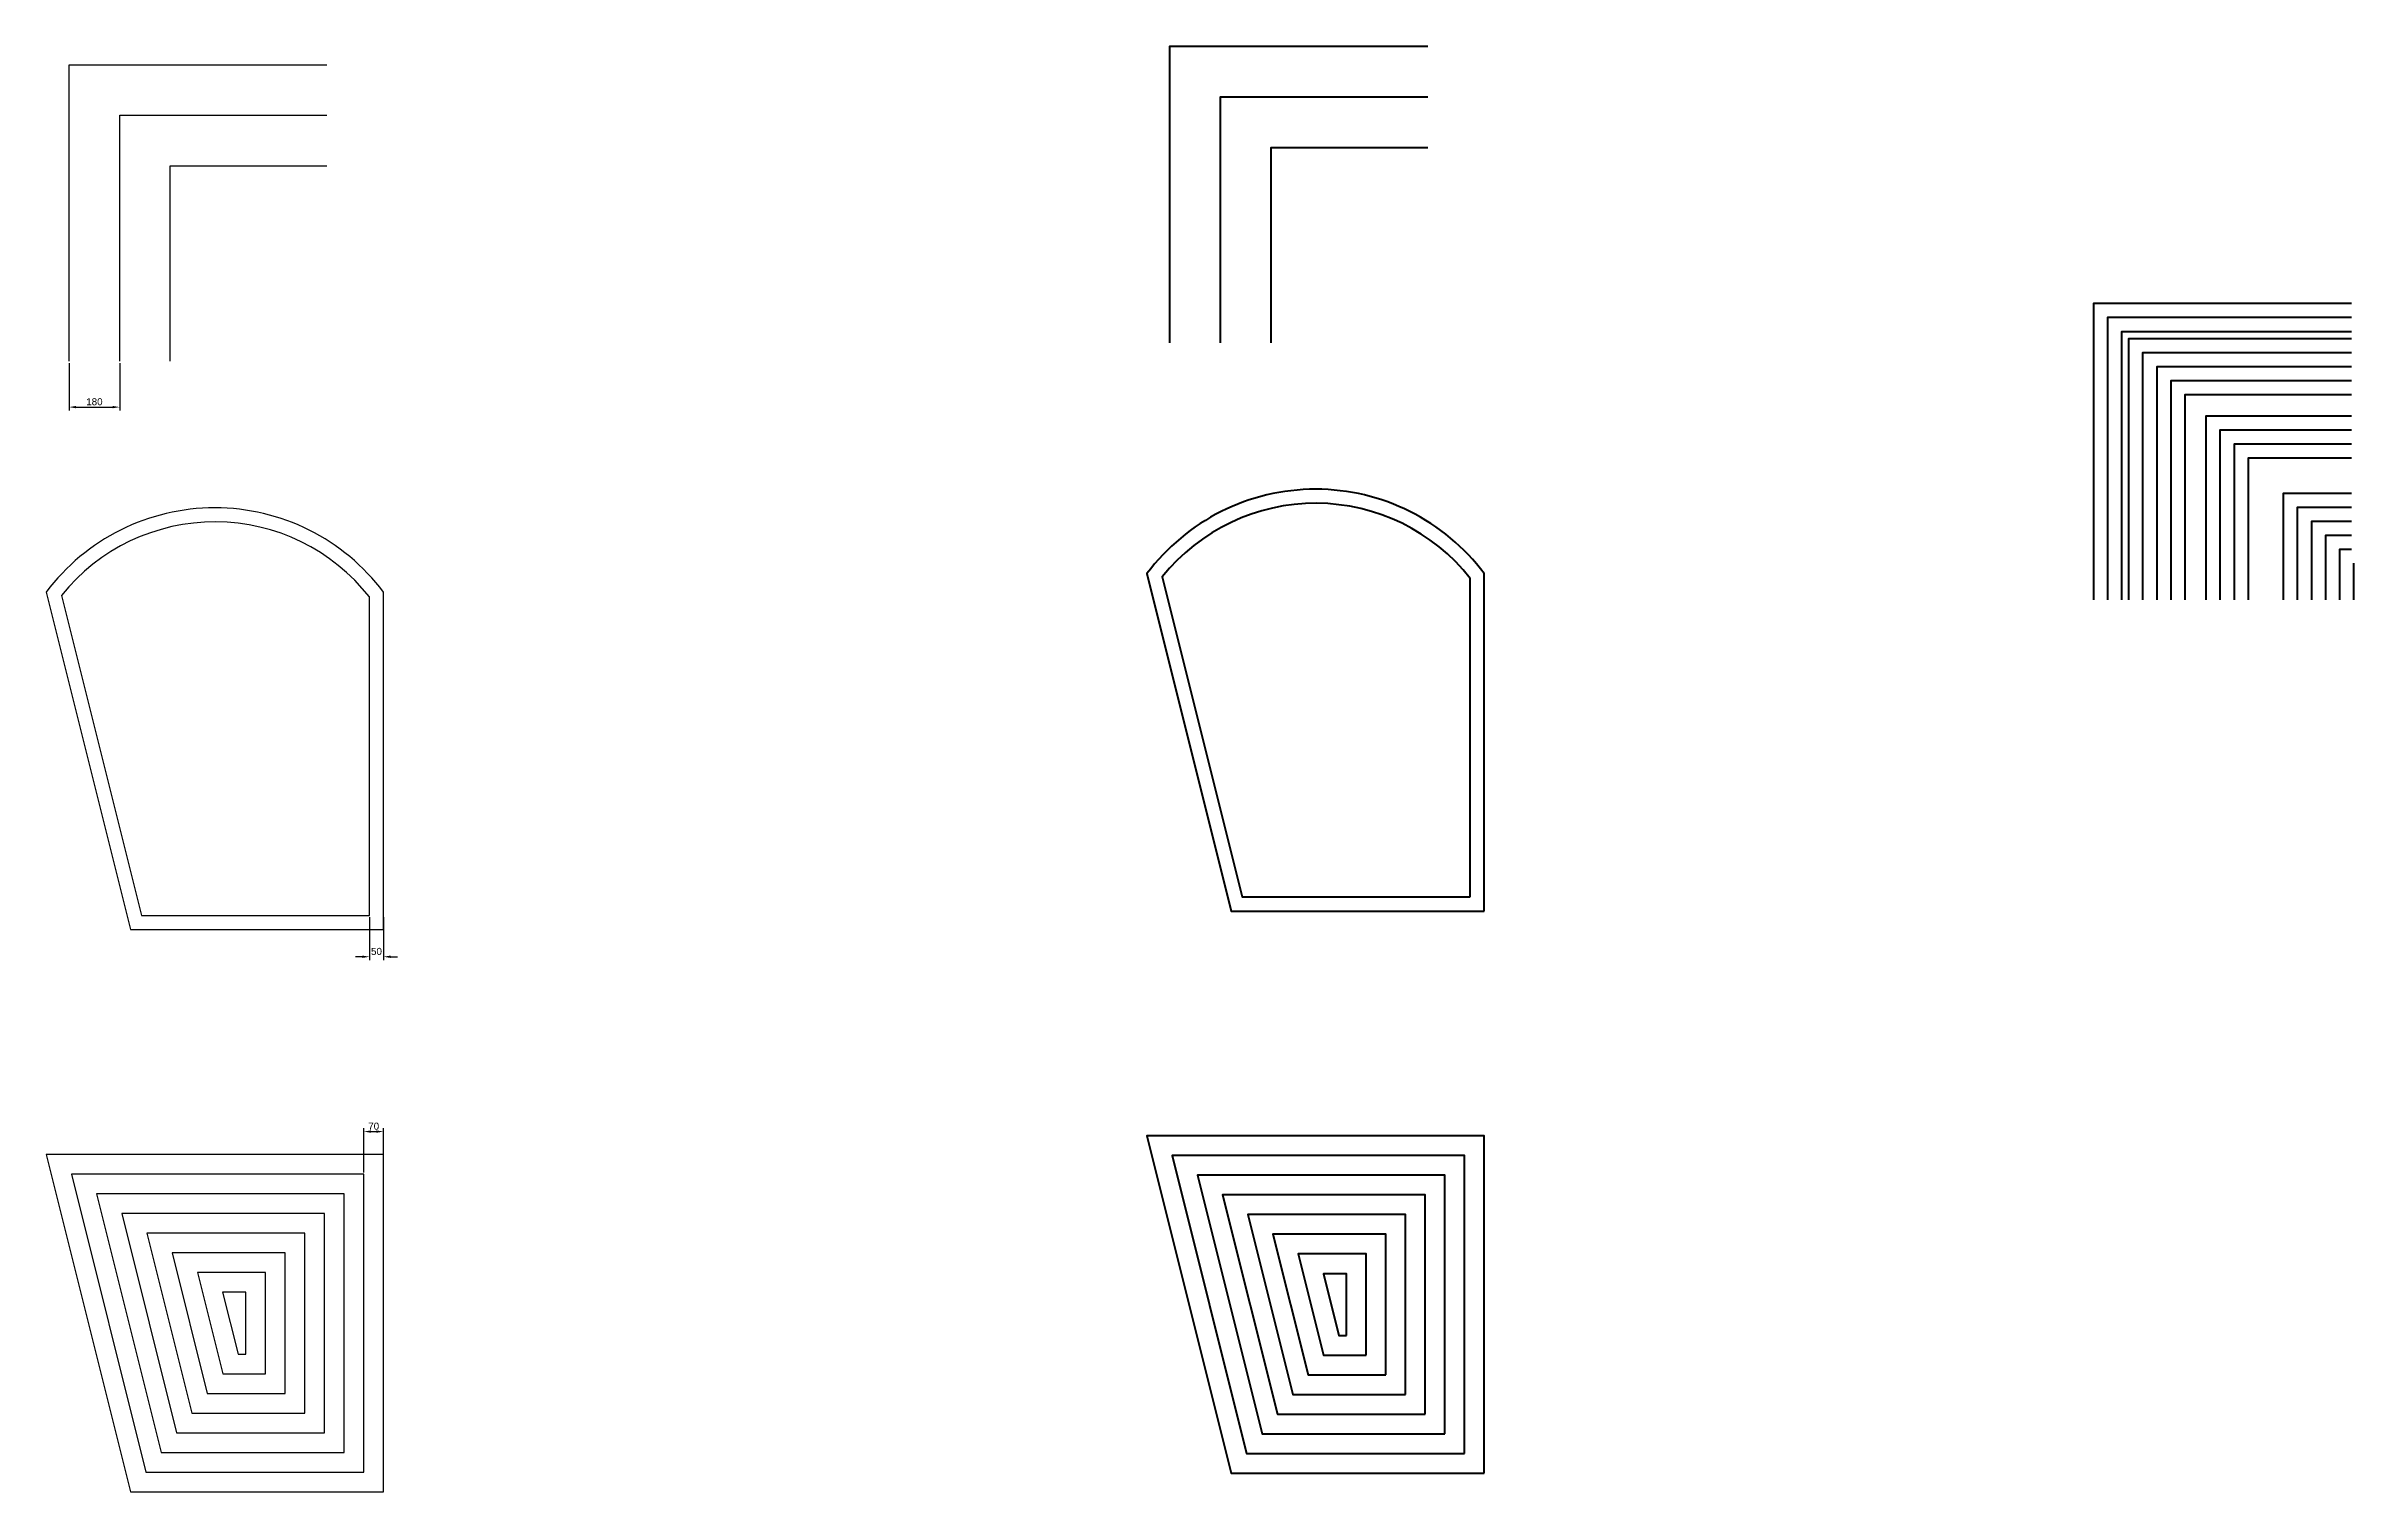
# Model space of a CAD drawing. Header units: centimetres. Extents: x 97323 to 265699, y 20741 to 39605.
# Drawn here: x 172219 to 180427, y 34463 to 39605 of the extents above; entities that cross this region are included whole.
import ezdxf

# ---------------------------------------------------------------- set-up
doc = ezdxf.new("R2010")
doc.units = ezdxf.units.CM
doc.header["$LTSCALE"] = 10
doc.header["$PDMODE"] = 35
doc.header["$PDSIZE"] = 30
for name, color, linetype, lineweight in [('01-FORT-4', 70, 'Continuous', 50), ('01-FORT-5', 133, 'Continuous', 25), ('085-COTATION', 140, 'Continuous', 5)]:
    doc.layers.add(name, color=color, linetype=linetype, lineweight=lineweight)
doc.styles.add('ARIAL-SD', font='arial.ttf')
doc.dimstyles.new('ISO-25-SD', dxfattribs={"dimscale": 10, "dimtxt": 2.5, "dimasz": 2.5, "dimexe": 1.25, "dimexo": 0.625, "dimtad": 1, "dimtoh": 1, "dimtxsty": 'ARIAL-SD', "dimcen": 0, "dimadec": 0, "dimazin": 0, "dimtfac": 1, "dimtofl": 0, "dimtmove": 0, "dimatfit": 3, "dimfxl": 1, "dimarcsym": 0})

# ---------------------------------------------------------------- blocks, each defined once
blk = doc.blocks.new('*D3')
at = {"layer": '085-COTATION', "color": 0, "lineweight": -2, "transparency": 16777216}
for p, q in [((173368.6, 36506.7), (173368.6, 36353.7)), ((173418.6, 36506.7), (173418.6, 36353.7)), ((173343.6, 36366.2), (173318.6, 36366.2)), ((173443.6, 36366.2), (173468.6, 36366.2))]:
    blk.add_line(p, q, dxfattribs=at)
at = {"layer": '085-COTATION', "color": 0, "transparency": 16777216}
for points in [[(173343.6, 36370.4), (173343.6, 36362), (173368.6, 36366.2)], [(173443.6, 36370.4), (173443.6, 36362), (173418.6, 36366.2)]]:
    blk.add_solid(points, dxfattribs=at)
at = {"layer": 'Defpoints', "color": 0, "transparency": 16777216}
for p in [(173368.6, 36512.9), (173418.6, 36512.9), (173418.6, 36366.2)]:
    blk.add_point(p, dxfattribs=at)
at = {"layer": '085-COTATION', "color": 0, "transparency": 16777216, "insert": (173393.6, 36385.2), "char_height": 25, "attachment_point": 5, "style": 'ARIAL-SD'}
blk.add_mtext('50', dxfattribs=at)
blk = doc.blocks.new('*D4')
at = {"layer": '085-COTATION', "color": 0, "lineweight": -2, "transparency": 16777216}
for p, q in [((172300.2, 38478.1), (172300.2, 38308.9)), ((172480.2, 38478.1), (172480.2, 38308.9)), ((172325.2, 38321.4), (172455.2, 38321.4))]:
    blk.add_line(p, q, dxfattribs=at)
at = {"layer": '085-COTATION', "color": 0, "transparency": 16777216}
for points in [[(172325.2, 38325.6), (172325.2, 38317.2), (172300.2, 38321.4)], [(172455.2, 38325.6), (172455.2, 38317.2), (172480.2, 38321.4)]]:
    blk.add_solid(points, dxfattribs=at)
at = {"layer": 'Defpoints', "color": 0, "transparency": 16777216}
for p in [(172300.2, 38484.3), (172480.2, 38484.3), (172480.2, 38321.4)]:
    blk.add_point(p, dxfattribs=at)
at = {"layer": '085-COTATION', "color": 0, "transparency": 16777216, "insert": (172390.2, 38340.4), "char_height": 25, "attachment_point": 5, "style": 'ARIAL-SD'}
blk.add_mtext('180', dxfattribs=at)
blk = doc.blocks.new('*D5')
at = {"layer": '085-COTATION', "color": 0, "lineweight": -2, "transparency": 16777216}
for p, q in [((173348.6, 35599.2), (173348.6, 35756.9)), ((173373.6, 35744.4), (173393.6, 35744.4)), ((173418.6, 35599.2), (173418.6, 35756.9))]:
    blk.add_line(p, q, dxfattribs=at)
at = {"layer": '085-COTATION', "color": 0, "transparency": 16777216}
for points in [[(173373.6, 35748.6), (173373.6, 35740.2), (173348.6, 35744.4)], [(173393.6, 35748.6), (173393.6, 35740.2), (173418.6, 35744.4)]]:
    blk.add_solid(points, dxfattribs=at)
at = {"layer": 'Defpoints', "color": 0, "transparency": 16777216}
for p in [(173418.6, 35744.4), (173348.6, 35592.9), (173418.6, 35592.9)]:
    blk.add_point(p, dxfattribs=at)
at = {"layer": '085-COTATION', "color": 0, "transparency": 16777216, "insert": (173383.6, 35763.4), "char_height": 25, "attachment_point": 5, "style": 'ARIAL-SD'}
blk.add_mtext('70', dxfattribs=at)

msp = doc.modelspace()

# ---------------------------------------------------------------- linework, layer by layer
at = {"layer": '01-FORT-4'}
for points in [[(176215.652, 38550.375), (176215.652, 39605.321), (177132.817, 39605.321)], [(176395.652, 38550.375), (176395.652, 39425.321), (177132.817, 39425.321)], [(176575.652, 38550.375), (176575.652, 39245.321), (177132.817, 39245.321)], [(179502.086, 37635.852), (179502.086, 38690.798), (180419.25, 38690.798)], [(179552.086, 37635.852), (179552.086, 38640.798), (180419.25, 38640.798)], [(179602.086, 37635.852), (179602.086, 38590.798), (180419.25, 38590.798)], [(179627.086, 37635.852), (179627.086, 38565.798), (180419.25, 38565.798)], [(179677.086, 37635.852), (179677.086, 38515.798), (180419.25, 38515.798)], [(179727.086, 37635.852), (179727.086, 38465.798), (180419.25, 38465.798)], [(179777.086, 37635.852), (179777.086, 38415.798), (180419.25, 38415.798)], [(179827.086, 37635.852), (179827.086, 38365.798), (180419.25, 38365.798)], [(179902.086, 37635.852), (179902.086, 38290.798), (180419.25, 38290.798)], [(179952.086, 37635.852), (179952.086, 38240.798), (180419.25, 38240.798)], [(180002.086, 37635.852), (180002.086, 38190.798), (180419.25, 38190.798)], [(180052.086, 37635.852), (180052.086, 38140.798), (180419.25, 38140.798)], [(180177.086, 37635.852), (180177.086, 38015.798), (180419.25, 38015.798)], [(180227.086, 37635.852), (180227.086, 37965.798), (180419.25, 37965.798)], [(180277.086, 37635.852), (180277.086, 37915.798), (180419.25, 37915.798)], [(180327.086, 37635.852), (180327.086, 37865.798), (180419.25, 37865.798)], [(180377.086, 37635.852), (180377.086, 37815.798), (180419.25, 37815.798)], [(180427.086, 37635.852), (180427.086, 37766.416)]]:
    msp.add_lwpolyline(points, dxfattribs=at)
for points in [[(177334.067, 36528.982), (177334.067, 37728.982, 0.50049257), (176134.067, 37728.982), (176434.067, 36528.982)], [(177284.067, 36578.982), (177284.067, 37712.017, 0.48280959), (176188.464, 37717.552), (176473.106, 36578.982)]]:
    msp.add_lwpolyline(points, format="xyb", close=True, dxfattribs=at)
for points in [[(177334.067, 34528.982), (177334.067, 35728.982), (176134.067, 35728.982), (176434.067, 34528.982)], [(177264.067, 34598.982), (177264.067, 35658.982), (176223.722, 35658.982), (176488.722, 34598.982)], [(177194.067, 34668.982), (177194.067, 35588.982), (176313.376, 35588.982), (176543.376, 34668.982)], [(177124.067, 34738.982), (177124.067, 35518.982), (176403.03, 35518.982), (176598.03, 34738.982)], [(177054.067, 34808.982), (177054.067, 35448.982), (176492.685, 35448.982), (176652.685, 34808.982)], [(176984.067, 34878.982), (176984.067, 35378.982), (176582.339, 35378.982), (176707.339, 34878.982)], [(176914.067, 34948.982), (176914.067, 35308.982), (176671.993, 35308.982), (176761.993, 34948.982)], [(176844.067, 35018.982), (176844.067, 35238.982), (176761.648, 35238.982), (176816.648, 35018.982)]]:
    msp.add_lwpolyline(points, close=True, dxfattribs=at)
at = {"layer": '01-FORT-5'}
for points in [[(172300.155, 38484.303), (172300.155, 39539.249), (173217.32, 39539.249)], [(172480.155, 38484.303), (172480.155, 39359.249), (173217.32, 39359.249)], [(172660.155, 38484.303), (172660.155, 39179.249), (173217.32, 39179.249)]]:
    msp.add_lwpolyline(points, dxfattribs=at)
for points in [[(173418.57, 36462.91), (173418.57, 37662.91, 0.50049257), (172218.57, 37662.91), (172518.57, 36462.91), (173418.57, 36462.91)], [(173368.57, 36512.91), (173368.57, 37645.945, 0.48280959), (172272.966, 37651.48), (172557.609, 36512.91)]]:
    msp.add_lwpolyline(points, format="xyb", close=True, dxfattribs=at)
for points in [[(173418.57, 34462.91), (173418.57, 35662.91), (172218.57, 35662.91), (172518.57, 34462.91)], [(173348.57, 34532.91), (173348.57, 35592.91), (172308.224, 35592.91), (172573.224, 34532.91)], [(173278.57, 34602.91), (173278.57, 35522.91), (172397.879, 35522.91), (172627.879, 34602.91)], [(173208.57, 34672.91), (173208.57, 35452.91), (172487.533, 35452.91), (172682.533, 34672.91)], [(173138.57, 34742.91), (173138.57, 35382.91), (172577.187, 35382.91), (172737.187, 34742.91)], [(173068.57, 34812.91), (173068.57, 35312.91), (172666.842, 35312.91), (172791.842, 34812.91)], [(172998.57, 34882.91), (172998.57, 35242.91), (172756.496, 35242.91), (172846.496, 34882.91)], [(172928.57, 34952.91), (172928.57, 35172.91), (172846.15, 35172.91), (172901.15, 34952.91)]]:
    msp.add_lwpolyline(points, close=True, dxfattribs=at)

# ---------------------------------------------------------------- dimensions: what is measured, and where the dimension line sits
at = {"layer": '085-COTATION'}
for base, p1, p2, picture, middle in [((172480.155, 38321.387), (172300.155, 38484.303), (172480.155, 38484.303), '*D4', (172390.155, 38340.401)), ((173418.57, 36366.192), (173368.57, 36512.91), (173418.57, 36512.91), '*D3', (173393.57, 36385.206)), ((173418.57, 35744.412), (173348.57, 35592.91), (173418.57, 35592.91), '*D5', (173383.57, 35763.426))]:
    dim = msp.add_linear_dim(base=base, p1=p1, p2=p2, dimstyle='ISO-25-SD', dxfattribs=at)
    dim.commit()
    dim.dimension.update_dxf_attribs({"geometry": picture, "text_midpoint": middle})

doc.saveas('drawing.dxf')
